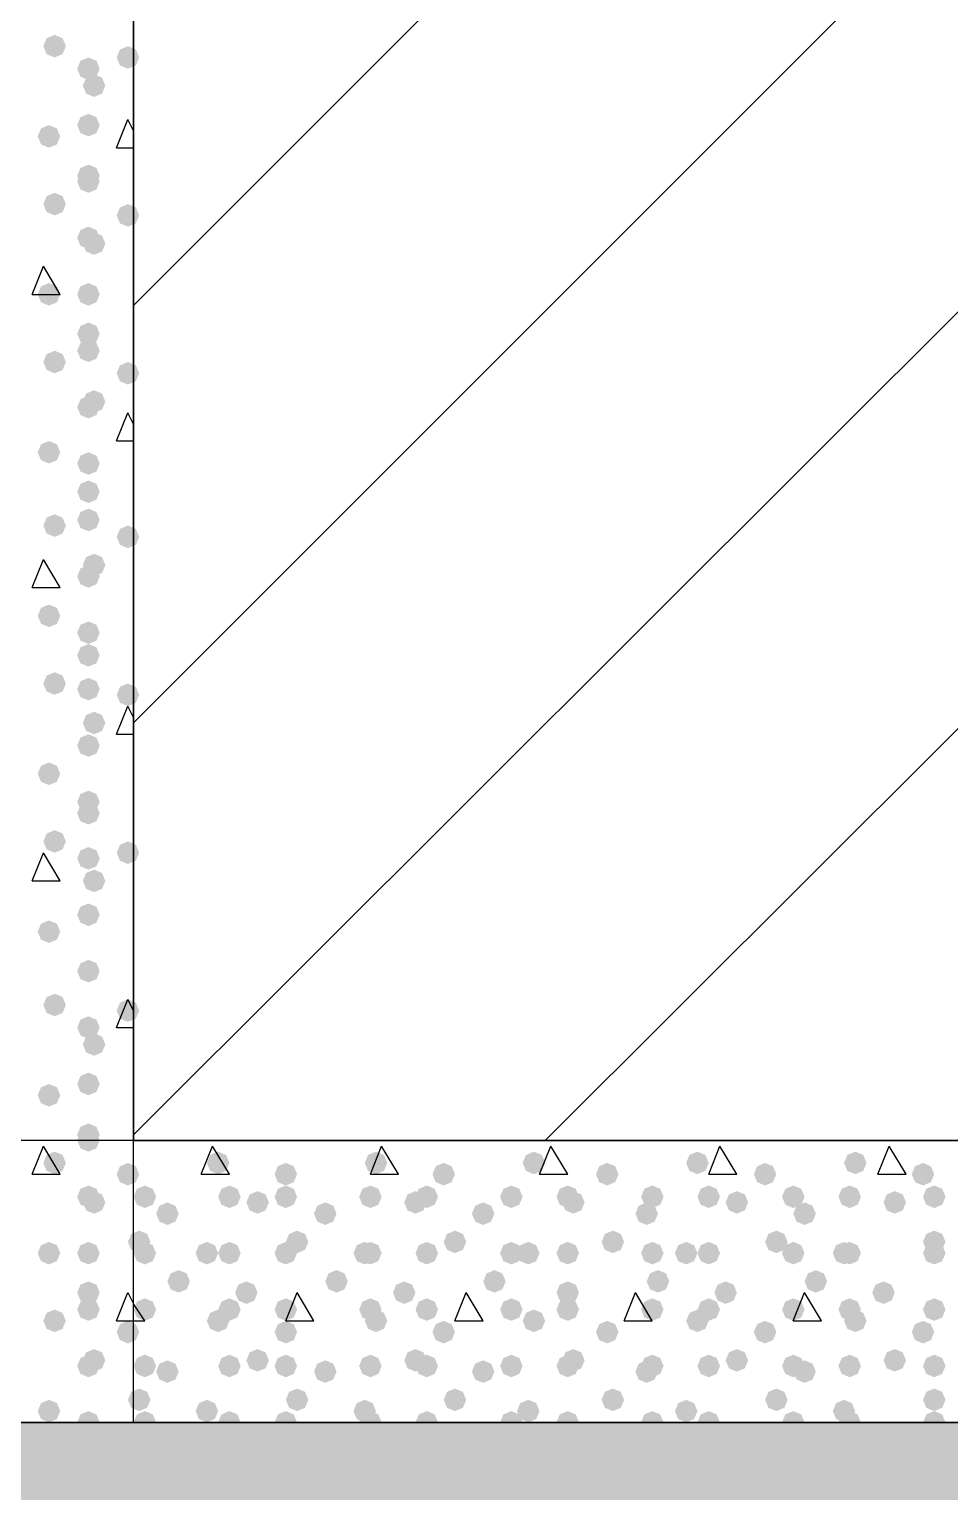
# Model space of a CAD drawing. Header units: millimetres. Extents: x 0 to 420, y 0 to 297.
# Drawn here: x 195.18 to 202.09, y 120.93 to 131.91 of the extents above; entities that cross this region are included whole.
import ezdxf

# ---------------------------------------------------------------- set-up
doc = ezdxf.new("R2010")
doc.units = ezdxf.units.MM
doc.layers.get('0').update_dxf_attribs({"linetype": 'CONTINUOUS'})

msp = doc.modelspace()

# ---------------------------------------------------------------- hatches: boundary and pattern name
at = {"true_color": 0x000008}
for points in [[(195.453, 131.783667), (195.428129, 131.723871), (195.368333, 131.699), (195.308538, 131.723871), (195.283667, 131.783667), (195.308537, 131.843462), (195.368333, 131.868333), (195.428129, 131.843463)], [(196.003333, 131.699), (195.978462, 131.639204), (195.918667, 131.614333), (195.858871, 131.639204), (195.834, 131.699), (195.858871, 131.758796), (195.918667, 131.783667), (195.978462, 131.758796)], [(195.707, 131.614333), (195.682129, 131.554537), (195.622333, 131.529667), (195.562537, 131.554537), (195.537667, 131.614333), (195.562537, 131.674129), (195.622333, 131.699), (195.682129, 131.674129)], [(195.749333, 131.487333), (195.724463, 131.427537), (195.664667, 131.402667), (195.604871, 131.427537), (195.58, 131.487333), (195.604871, 131.547129), (195.664667, 131.572), (195.724462, 131.547129)], [(195.410667, 131.106333), (195.385796, 131.046538), (195.326, 131.021667), (195.266204, 131.046538), (195.241333, 131.106333), (195.266204, 131.166129), (195.326, 131.191), (195.385796, 131.166129)], [(195.707, 131.191), (195.682129, 131.131204), (195.622333, 131.106333), (195.562537, 131.131204), (195.537667, 131.191), (195.562537, 131.250796), (195.622333, 131.275667), (195.682129, 131.250796)], [(195.707, 130.81), (195.682129, 130.750204), (195.622333, 130.725333), (195.562537, 130.750204), (195.537667, 130.81), (195.562537, 130.869796), (195.622333, 130.894667), (195.682129, 130.869796)], [(195.707, 130.767667), (195.682129, 130.707871), (195.622333, 130.683), (195.562537, 130.707871), (195.537667, 130.767667), (195.562537, 130.827462), (195.622333, 130.852333), (195.682129, 130.827463)], [(195.453, 130.598333), (195.428129, 130.538537), (195.368333, 130.513667), (195.308538, 130.538537), (195.283667, 130.598333), (195.308537, 130.658129), (195.368333, 130.683), (195.428129, 130.658129)], [(196.003333, 130.513667), (195.978462, 130.453871), (195.918667, 130.429), (195.858871, 130.453871), (195.834, 130.513667), (195.858871, 130.573462), (195.918667, 130.598333), (195.978462, 130.573463)], [(195.707, 130.344333), (195.682129, 130.284537), (195.622333, 130.259667), (195.562537, 130.284537), (195.537667, 130.344333), (195.562537, 130.404129), (195.622333, 130.429), (195.682129, 130.404129)], [(195.749333, 130.302), (195.724463, 130.242204), (195.664667, 130.217333), (195.604871, 130.242204), (195.58, 130.302), (195.604871, 130.361796), (195.664667, 130.386667), (195.724462, 130.361796)], [(195.410667, 129.921), (195.385796, 129.861204), (195.326, 129.836333), (195.266204, 129.861204), (195.241333, 129.921), (195.266204, 129.980796), (195.326, 130.005667), (195.385796, 129.980796)], [(195.707, 129.921), (195.682129, 129.861204), (195.622333, 129.836333), (195.562537, 129.861204), (195.537667, 129.921), (195.562537, 129.980796), (195.622333, 130.005667), (195.682129, 129.980796)], [(195.707, 129.624667), (195.682129, 129.564871), (195.622333, 129.54), (195.562537, 129.564871), (195.537667, 129.624667), (195.562537, 129.684462), (195.622333, 129.709333), (195.682129, 129.684463)], [(195.707, 129.497667), (195.682129, 129.437871), (195.622333, 129.413), (195.562537, 129.437871), (195.537667, 129.497667), (195.562537, 129.557462), (195.622333, 129.582333), (195.682129, 129.557463)], [(195.453, 129.413), (195.428129, 129.353204), (195.368333, 129.328333), (195.308538, 129.353204), (195.283667, 129.413), (195.308537, 129.472796), (195.368333, 129.497667), (195.428129, 129.472796)], [(196.003333, 129.328333), (195.978462, 129.268537), (195.918667, 129.243667), (195.858871, 129.268537), (195.834, 129.328333), (195.858871, 129.388129), (195.918667, 129.413), (195.978462, 129.388129)], [(195.749333, 129.116667), (195.724463, 129.056871), (195.664667, 129.032), (195.604871, 129.056871), (195.58, 129.116667), (195.604871, 129.176462), (195.664667, 129.201333), (195.724462, 129.176463)], [(195.707, 129.074333), (195.682129, 129.014537), (195.622333, 128.989667), (195.562537, 129.014537), (195.537667, 129.074333), (195.562537, 129.134129), (195.622333, 129.159), (195.682129, 129.134129)], [(195.410667, 128.735667), (195.385796, 128.675871), (195.326, 128.651), (195.266204, 128.675871), (195.241333, 128.735667), (195.266204, 128.795462), (195.326, 128.820333), (195.385796, 128.795463)], [(195.707, 128.651), (195.682129, 128.591204), (195.622333, 128.566333), (195.562537, 128.591204), (195.537667, 128.651), (195.562537, 128.710796), (195.622333, 128.735667), (195.682129, 128.710796)], [(195.707, 128.439333), (195.682129, 128.379537), (195.622333, 128.354667), (195.562537, 128.379537), (195.537667, 128.439333), (195.562537, 128.499129), (195.622333, 128.524), (195.682129, 128.499129)], [(195.453, 128.185333), (195.428129, 128.125538), (195.368333, 128.100667), (195.308538, 128.125538), (195.283667, 128.185333), (195.308537, 128.245129), (195.368333, 128.27), (195.428129, 128.245129)], [(195.707, 128.227667), (195.682129, 128.167871), (195.622333, 128.143), (195.562537, 128.167871), (195.537667, 128.227667), (195.562537, 128.287462), (195.622333, 128.312333), (195.682129, 128.287463)], [(196.003333, 128.100667), (195.978462, 128.040871), (195.918667, 128.016), (195.858871, 128.040871), (195.834, 128.100667), (195.858871, 128.160462), (195.918667, 128.185333), (195.978462, 128.160463)], [(195.707, 127.804333), (195.682129, 127.744537), (195.622333, 127.719667), (195.562537, 127.744537), (195.537667, 127.804333), (195.562537, 127.864129), (195.622333, 127.889), (195.682129, 127.864129)], [(195.749333, 127.889), (195.724463, 127.829204), (195.664667, 127.804333), (195.604871, 127.829204), (195.58, 127.889), (195.604871, 127.948796), (195.664667, 127.973667), (195.724462, 127.948796)], [(195.410667, 127.508), (195.385796, 127.448204), (195.326, 127.423333), (195.266204, 127.448204), (195.241333, 127.508), (195.266204, 127.567796), (195.326, 127.592667), (195.385796, 127.567796)], [(195.707, 127.381), (195.682129, 127.321204), (195.622333, 127.296333), (195.562537, 127.321204), (195.537667, 127.381), (195.562537, 127.440796), (195.622333, 127.465667), (195.682129, 127.440796)], [(195.707, 127.211667), (195.682129, 127.151871), (195.622333, 127.127), (195.562537, 127.151871), (195.537667, 127.211667), (195.562537, 127.271462), (195.622333, 127.296333), (195.682129, 127.271463)], [(195.453, 127), (195.428129, 126.940204), (195.368333, 126.915333), (195.308538, 126.940204), (195.283667, 127), (195.308537, 127.059796), (195.368333, 127.084667), (195.428129, 127.059796)], [(195.707, 126.957667), (195.682129, 126.897871), (195.622333, 126.873), (195.562537, 126.897871), (195.537667, 126.957667), (195.562537, 127.017462), (195.622333, 127.042333), (195.682129, 127.017463)], [(196.003333, 126.915333), (195.978462, 126.855538), (195.918667, 126.830667), (195.858871, 126.855538), (195.834, 126.915333), (195.858871, 126.975129), (195.918667, 127), (195.978462, 126.975129)], [(195.749333, 126.703667), (195.724463, 126.643871), (195.664667, 126.619), (195.604871, 126.643871), (195.58, 126.703667), (195.604871, 126.763462), (195.664667, 126.788333), (195.724462, 126.763463)], [(195.707, 126.534333), (195.682129, 126.474537), (195.622333, 126.449667), (195.562537, 126.474537), (195.537667, 126.534333), (195.562537, 126.594129), (195.622333, 126.619), (195.682129, 126.594129)], [(195.410667, 126.322667), (195.385796, 126.262871), (195.326, 126.238), (195.266204, 126.262871), (195.241333, 126.322667), (195.266204, 126.382462), (195.326, 126.407333), (195.385796, 126.382463)], [(195.707, 126.111), (195.682129, 126.051204), (195.622333, 126.026333), (195.562537, 126.051204), (195.537667, 126.111), (195.562537, 126.170796), (195.622333, 126.195667), (195.682129, 126.170796)], [(195.707, 126.026333), (195.682129, 125.966537), (195.622333, 125.941667), (195.562537, 125.966537), (195.537667, 126.026333), (195.562537, 126.086129), (195.622333, 126.111), (195.682129, 126.086129)], [(195.453, 125.814667), (195.428129, 125.754871), (195.368333, 125.73), (195.308538, 125.754871), (195.283667, 125.814667), (195.308537, 125.874462), (195.368333, 125.899333), (195.428129, 125.874463)], [(196.003333, 125.73), (195.978462, 125.670204), (195.918667, 125.645333), (195.858871, 125.670204), (195.834, 125.73), (195.858871, 125.789796), (195.918667, 125.814667), (195.978462, 125.789796)], [(195.707, 125.687667), (195.682129, 125.627871), (195.622333, 125.603), (195.562537, 125.627871), (195.537667, 125.687667), (195.562537, 125.747462), (195.622333, 125.772333), (195.682129, 125.747463)], [(195.749333, 125.518333), (195.724463, 125.458537), (195.664667, 125.433667), (195.604871, 125.458537), (195.58, 125.518333), (195.604871, 125.578129), (195.664667, 125.603), (195.724462, 125.578129)], [(195.707, 125.264333), (195.682129, 125.204537), (195.622333, 125.179667), (195.562537, 125.204537), (195.537667, 125.264333), (195.562537, 125.324129), (195.622333, 125.349), (195.682129, 125.324129)], [(195.410667, 125.137333), (195.385796, 125.077538), (195.326, 125.052667), (195.266204, 125.077538), (195.241333, 125.137333), (195.266204, 125.197129), (195.326, 125.222), (195.385796, 125.197129)], [(195.707, 124.841), (195.682129, 124.781204), (195.622333, 124.756333), (195.562537, 124.781204), (195.537667, 124.841), (195.562537, 124.900796), (195.622333, 124.925667), (195.682129, 124.900796)], [(195.707, 124.841), (195.682129, 124.781204), (195.622333, 124.756333), (195.562537, 124.781204), (195.537667, 124.841), (195.562537, 124.900796), (195.622333, 124.925667), (195.682129, 124.900796)], [(195.453, 124.587), (195.428129, 124.527204), (195.368333, 124.502333), (195.308538, 124.527204), (195.283667, 124.587), (195.308537, 124.646796), (195.368333, 124.671667), (195.428129, 124.646796)], [(196.003333, 124.544667), (195.978462, 124.484871), (195.918667, 124.46), (195.858871, 124.484871), (195.834, 124.544667), (195.858871, 124.604462), (195.918667, 124.629333), (195.978462, 124.604463)], [(195.707, 124.417667), (195.682129, 124.357871), (195.622333, 124.333), (195.562537, 124.357871), (195.537667, 124.417667), (195.562537, 124.477462), (195.622333, 124.502333), (195.682129, 124.477463)], [(195.749333, 124.290667), (195.724463, 124.230871), (195.664667, 124.206), (195.604871, 124.230871), (195.58, 124.290667), (195.604871, 124.350462), (195.664667, 124.375333), (195.724462, 124.350463)], [(195.707, 123.994333), (195.682129, 123.934537), (195.622333, 123.909667), (195.562537, 123.934537), (195.537667, 123.994333), (195.562537, 124.054129), (195.622333, 124.079), (195.682129, 124.054129)], [(195.410667, 123.909667), (195.385796, 123.849871), (195.326, 123.825), (195.266204, 123.849871), (195.241333, 123.909667), (195.266204, 123.969462), (195.326, 123.994333), (195.385796, 123.969463)], [(195.707, 123.613333), (195.682129, 123.553538), (195.622333, 123.528667), (195.562537, 123.553538), (195.537667, 123.613333), (195.562537, 123.673129), (195.622333, 123.698), (195.682129, 123.673129)], [(195.707, 123.571), (195.682129, 123.511204), (195.622333, 123.486333), (195.562537, 123.511204), (195.537667, 123.571), (195.562537, 123.630796), (195.622333, 123.655667), (195.682129, 123.630796)], [(196.680667, 123.401667), (196.655796, 123.341871), (196.596, 123.317), (196.536204, 123.341871), (196.511333, 123.401667), (196.536204, 123.461462), (196.596, 123.486333), (196.655796, 123.461463)], [(197.188667, 123.317), (197.163796, 123.257204), (197.104, 123.232333), (197.044204, 123.257204), (197.019333, 123.317), (197.044204, 123.376796), (197.104, 123.401667), (197.163796, 123.376796)], [(197.866, 123.401667), (197.841129, 123.341871), (197.781333, 123.317), (197.721538, 123.341871), (197.696667, 123.401667), (197.721537, 123.461462), (197.781333, 123.486333), (197.841129, 123.461463)], [(198.374, 123.317), (198.349129, 123.257204), (198.289333, 123.232333), (198.229537, 123.257204), (198.204667, 123.317), (198.229537, 123.376796), (198.289333, 123.401667), (198.349129, 123.376796)], [(199.051333, 123.401667), (199.026462, 123.341871), (198.966667, 123.317), (198.906871, 123.341871), (198.882, 123.401667), (198.906871, 123.461462), (198.966667, 123.486333), (199.026462, 123.461463)], [(199.601667, 123.317), (199.576796, 123.257204), (199.517, 123.232333), (199.457204, 123.257204), (199.432333, 123.317), (199.457204, 123.376796), (199.517, 123.401667), (199.576796, 123.376796)], [(200.279, 123.401667), (200.254129, 123.341871), (200.194333, 123.317), (200.134538, 123.341871), (200.109667, 123.401667), (200.134537, 123.461462), (200.194333, 123.486333), (200.254129, 123.461463)], [(200.787, 123.317), (200.762129, 123.257204), (200.702333, 123.232333), (200.642538, 123.257204), (200.617667, 123.317), (200.642537, 123.376796), (200.702333, 123.401667), (200.762129, 123.376796)], [(201.464333, 123.401667), (201.439462, 123.341871), (201.379667, 123.317), (201.319871, 123.341871), (201.295, 123.401667), (201.319871, 123.461462), (201.379667, 123.486333), (201.439462, 123.461463)], [(201.972333, 123.317), (201.947462, 123.257204), (201.887667, 123.232333), (201.827871, 123.257204), (201.803, 123.317), (201.827871, 123.376796), (201.887667, 123.401667), (201.947462, 123.376796)], [(196.130333, 123.147667), (196.105462, 123.087871), (196.045667, 123.063), (195.985871, 123.087871), (195.961, 123.147667), (195.985871, 123.207462), (196.045667, 123.232333), (196.105462, 123.207463)], [(196.765333, 123.147667), (196.740462, 123.087871), (196.680667, 123.063), (196.620871, 123.087871), (196.596, 123.147667), (196.620871, 123.207462), (196.680667, 123.232333), (196.740462, 123.207463)], [(196.977, 123.105333), (196.952129, 123.045538), (196.892333, 123.020667), (196.832538, 123.045538), (196.807667, 123.105333), (196.832537, 123.165129), (196.892333, 123.19), (196.952129, 123.165129)], [(197.188667, 123.147667), (197.163796, 123.087871), (197.104, 123.063), (197.044204, 123.087871), (197.019333, 123.147667), (197.044204, 123.207462), (197.104, 123.232333), (197.163796, 123.207463)], [(197.823667, 123.147667), (197.798796, 123.087871), (197.739, 123.063), (197.679204, 123.087871), (197.654333, 123.147667), (197.679204, 123.207462), (197.739, 123.232333), (197.798796, 123.207463)], [(198.162333, 123.105333), (198.137462, 123.045538), (198.077667, 123.020667), (198.017871, 123.045538), (197.993, 123.105333), (198.017871, 123.165129), (198.077667, 123.19), (198.137462, 123.165129)], [(198.247, 123.147667), (198.222129, 123.087871), (198.162333, 123.063), (198.102537, 123.087871), (198.077667, 123.147667), (198.102537, 123.207462), (198.162333, 123.232333), (198.222129, 123.207463)], [(198.882, 123.147667), (198.857129, 123.087871), (198.797333, 123.063), (198.737537, 123.087871), (198.712667, 123.147667), (198.737537, 123.207462), (198.797333, 123.232333), (198.857129, 123.207463)], [(199.305333, 123.147667), (199.280462, 123.087871), (199.220667, 123.063), (199.160871, 123.087871), (199.136, 123.147667), (199.160871, 123.207462), (199.220667, 123.232333), (199.280462, 123.207463)], [(199.347667, 123.105333), (199.322796, 123.045538), (199.263, 123.020667), (199.203204, 123.045538), (199.178333, 123.105333), (199.203204, 123.165129), (199.263, 123.19), (199.322796, 123.165129)], [(199.940333, 123.147667), (199.915462, 123.087871), (199.855667, 123.063), (199.795871, 123.087871), (199.771, 123.147667), (199.795871, 123.207462), (199.855667, 123.232333), (199.915462, 123.207463)], [(200.363667, 123.147667), (200.338796, 123.087871), (200.279, 123.063), (200.219204, 123.087871), (200.194333, 123.147667), (200.219204, 123.207462), (200.279, 123.232333), (200.338796, 123.207463)], [(200.575333, 123.105333), (200.550462, 123.045538), (200.490667, 123.020667), (200.430871, 123.045538), (200.406, 123.105333), (200.430871, 123.165129), (200.490667, 123.19), (200.550462, 123.165129)], [(200.998667, 123.147667), (200.973796, 123.087871), (200.914, 123.063), (200.854204, 123.087871), (200.829333, 123.147667), (200.854204, 123.207462), (200.914, 123.232333), (200.973796, 123.207463)], [(201.422, 123.147667), (201.397129, 123.087871), (201.337333, 123.063), (201.277537, 123.087871), (201.252667, 123.147667), (201.277537, 123.207462), (201.337333, 123.232333), (201.397129, 123.207463)], [(201.760667, 123.105333), (201.735796, 123.045538), (201.676, 123.020667), (201.616204, 123.045538), (201.591333, 123.105333), (201.616204, 123.165129), (201.676, 123.19), (201.735796, 123.165129)], [(202.057, 123.147667), (202.032129, 123.087871), (201.972333, 123.063), (201.912537, 123.087871), (201.887667, 123.147667), (201.912537, 123.207462), (201.972333, 123.232333), (202.032129, 123.207463)], [(196.299667, 123.020667), (196.274796, 122.960871), (196.215, 122.936), (196.155204, 122.960871), (196.130333, 123.020667), (196.155204, 123.080462), (196.215, 123.105333), (196.274796, 123.080463)], [(197.485, 123.020667), (197.460129, 122.960871), (197.400333, 122.936), (197.340538, 122.960871), (197.315667, 123.020667), (197.340537, 123.080462), (197.400333, 123.105333), (197.460129, 123.080463)], [(198.670333, 123.020667), (198.645462, 122.960871), (198.585667, 122.936), (198.525871, 122.960871), (198.501, 123.020667), (198.525871, 123.080462), (198.585667, 123.105333), (198.645462, 123.080463)], [(199.898, 123.020667), (199.873129, 122.960871), (199.813333, 122.936), (199.753537, 122.960871), (199.728667, 123.020667), (199.753537, 123.080462), (199.813333, 123.105333), (199.873129, 123.080463)], [(201.083333, 123.020667), (201.058462, 122.960871), (200.998667, 122.936), (200.938871, 122.960871), (200.914, 123.020667), (200.938871, 123.080462), (200.998667, 123.105333), (201.058462, 123.080463)], [(196.088, 122.809), (196.063129, 122.749204), (196.003333, 122.724333), (195.943537, 122.749204), (195.918667, 122.809), (195.943537, 122.868796), (196.003333, 122.893667), (196.063129, 122.868796)], [(197.273333, 122.809), (197.248462, 122.749204), (197.188667, 122.724333), (197.128871, 122.749204), (197.104, 122.809), (197.128871, 122.868796), (197.188667, 122.893667), (197.248462, 122.868796)], [(198.458667, 122.809), (198.433796, 122.749204), (198.374, 122.724333), (198.314204, 122.749204), (198.289333, 122.809), (198.314204, 122.868796), (198.374, 122.893667), (198.433796, 122.868796)], [(199.644, 122.809), (199.619129, 122.749204), (199.559333, 122.724333), (199.499538, 122.749204), (199.474667, 122.809), (199.499537, 122.868796), (199.559333, 122.893667), (199.619129, 122.868796)], [(200.871667, 122.809), (200.846796, 122.749204), (200.787, 122.724333), (200.727204, 122.749204), (200.702333, 122.809), (200.727204, 122.868796), (200.787, 122.893667), (200.846796, 122.868796)], [(202.057, 122.809), (202.032129, 122.749204), (201.972333, 122.724333), (201.912537, 122.749204), (201.887667, 122.809), (201.912537, 122.868796), (201.972333, 122.893667), (202.032129, 122.868796)], [(196.130333, 122.724333), (196.105462, 122.664537), (196.045667, 122.639667), (195.985871, 122.664537), (195.961, 122.724333), (195.985871, 122.784129), (196.045667, 122.809), (196.105462, 122.784129)], [(196.596, 122.724333), (196.571129, 122.664537), (196.511333, 122.639667), (196.451538, 122.664537), (196.426667, 122.724333), (196.451537, 122.784129), (196.511333, 122.809), (196.571129, 122.784129)], [(196.765333, 122.724333), (196.740462, 122.664537), (196.680667, 122.639667), (196.620871, 122.664537), (196.596, 122.724333), (196.620871, 122.784129), (196.680667, 122.809), (196.740462, 122.784129)], [(197.188667, 122.724333), (197.163796, 122.664537), (197.104, 122.639667), (197.044204, 122.664537), (197.019333, 122.724333), (197.044204, 122.784129), (197.104, 122.809), (197.163796, 122.784129)], [(197.781333, 122.724333), (197.756463, 122.664537), (197.696667, 122.639667), (197.636871, 122.664537), (197.612, 122.724333), (197.636871, 122.784129), (197.696667, 122.809), (197.756462, 122.784129)], [(197.823667, 122.724333), (197.798796, 122.664537), (197.739, 122.639667), (197.679204, 122.664537), (197.654333, 122.724333), (197.679204, 122.784129), (197.739, 122.809), (197.798796, 122.784129)], [(198.247, 122.724333), (198.222129, 122.664537), (198.162333, 122.639667), (198.102537, 122.664537), (198.077667, 122.724333), (198.102537, 122.784129), (198.162333, 122.809), (198.222129, 122.784129)], [(198.882, 122.724333), (198.857129, 122.664537), (198.797333, 122.639667), (198.737537, 122.664537), (198.712667, 122.724333), (198.737537, 122.784129), (198.797333, 122.809), (198.857129, 122.784129)], [(199.009, 122.724333), (198.984129, 122.664537), (198.924333, 122.639667), (198.864538, 122.664537), (198.839667, 122.724333), (198.864537, 122.784129), (198.924333, 122.809), (198.984129, 122.784129)], [(199.305333, 122.724333), (199.280462, 122.664537), (199.220667, 122.639667), (199.160871, 122.664537), (199.136, 122.724333), (199.160871, 122.784129), (199.220667, 122.809), (199.280462, 122.784129)], [(199.940333, 122.724333), (199.915462, 122.664537), (199.855667, 122.639667), (199.795871, 122.664537), (199.771, 122.724333), (199.795871, 122.784129), (199.855667, 122.809), (199.915462, 122.784129)], [(200.194333, 122.724333), (200.169463, 122.664537), (200.109667, 122.639667), (200.049871, 122.664537), (200.025, 122.724333), (200.049871, 122.784129), (200.109667, 122.809), (200.169462, 122.784129)], [(200.363667, 122.724333), (200.338796, 122.664537), (200.279, 122.639667), (200.219204, 122.664537), (200.194333, 122.724333), (200.219204, 122.784129), (200.279, 122.809), (200.338796, 122.784129)], [(200.998667, 122.724333), (200.973796, 122.664537), (200.914, 122.639667), (200.854204, 122.664537), (200.829333, 122.724333), (200.854204, 122.784129), (200.914, 122.809), (200.973796, 122.784129)], [(201.379667, 122.724333), (201.354796, 122.664537), (201.295, 122.639667), (201.235204, 122.664537), (201.210333, 122.724333), (201.235204, 122.784129), (201.295, 122.809), (201.354796, 122.784129)], [(201.422, 122.724333), (201.397129, 122.664537), (201.337333, 122.639667), (201.277537, 122.664537), (201.252667, 122.724333), (201.277537, 122.784129), (201.337333, 122.809), (201.397129, 122.784129)], [(202.057, 122.724333), (202.032129, 122.664537), (201.972333, 122.639667), (201.912537, 122.664537), (201.887667, 122.724333), (201.912537, 122.784129), (201.972333, 122.809), (202.032129, 122.784129)], [(196.384333, 122.512667), (196.359463, 122.452871), (196.299667, 122.428), (196.239871, 122.452871), (196.215, 122.512667), (196.239871, 122.572462), (196.299667, 122.597333), (196.359462, 122.572463)], [(196.892333, 122.428), (196.867462, 122.368204), (196.807667, 122.343333), (196.747871, 122.368204), (196.723, 122.428), (196.747871, 122.487796), (196.807667, 122.512667), (196.867462, 122.487796)], [(197.569667, 122.512667), (197.544796, 122.452871), (197.485, 122.428), (197.425204, 122.452871), (197.400333, 122.512667), (197.425204, 122.572462), (197.485, 122.597333), (197.544796, 122.572463)], [(198.077667, 122.428), (198.052796, 122.368204), (197.993, 122.343333), (197.933204, 122.368204), (197.908333, 122.428), (197.933204, 122.487796), (197.993, 122.512667), (198.052796, 122.487796)], [(198.755, 122.512667), (198.730129, 122.452871), (198.670333, 122.428), (198.610538, 122.452871), (198.585667, 122.512667), (198.610537, 122.572462), (198.670333, 122.597333), (198.730129, 122.572463)], [(199.305333, 122.428), (199.280462, 122.368204), (199.220667, 122.343333), (199.160871, 122.368204), (199.136, 122.428), (199.160871, 122.487796), (199.220667, 122.512667), (199.280462, 122.487796)], [(199.982667, 122.512667), (199.957796, 122.452871), (199.898, 122.428), (199.838204, 122.452871), (199.813333, 122.512667), (199.838204, 122.572462), (199.898, 122.597333), (199.957796, 122.572463)], [(200.490667, 122.428), (200.465796, 122.368204), (200.406, 122.343333), (200.346204, 122.368204), (200.321333, 122.428), (200.346204, 122.487796), (200.406, 122.512667), (200.465796, 122.487796)], [(201.168, 122.512667), (201.143129, 122.452871), (201.083333, 122.428), (201.023538, 122.452871), (200.998667, 122.512667), (201.023537, 122.572462), (201.083333, 122.597333), (201.143129, 122.572463)], [(201.676, 122.428), (201.651129, 122.368204), (201.591333, 122.343333), (201.531538, 122.368204), (201.506667, 122.428), (201.531537, 122.487796), (201.591333, 122.512667), (201.651129, 122.487796)], [(196.130333, 122.301), (196.105462, 122.241204), (196.045667, 122.216333), (195.985871, 122.241204), (195.961, 122.301), (195.985871, 122.360796), (196.045667, 122.385667), (196.105462, 122.360796)], [(196.680667, 122.216333), (196.655796, 122.156537), (196.596, 122.131667), (196.536204, 122.156537), (196.511333, 122.216333), (196.536204, 122.276129), (196.596, 122.301), (196.655796, 122.276129)], [(196.765333, 122.301), (196.740462, 122.241204), (196.680667, 122.216333), (196.620871, 122.241204), (196.596, 122.301), (196.620871, 122.360796), (196.680667, 122.385667), (196.740462, 122.360796)], [(197.188667, 122.301), (197.163796, 122.241204), (197.104, 122.216333), (197.044204, 122.241204), (197.019333, 122.301), (197.044204, 122.360796), (197.104, 122.385667), (197.163796, 122.360796)], [(197.823667, 122.301), (197.798796, 122.241204), (197.739, 122.216333), (197.679204, 122.241204), (197.654333, 122.301), (197.679204, 122.360796), (197.739, 122.385667), (197.798796, 122.360796)], [(197.866, 122.216333), (197.841129, 122.156537), (197.781333, 122.131667), (197.721538, 122.156537), (197.696667, 122.216333), (197.721537, 122.276129), (197.781333, 122.301), (197.841129, 122.276129)], [(198.247, 122.301), (198.222129, 122.241204), (198.162333, 122.216333), (198.102537, 122.241204), (198.077667, 122.301), (198.102537, 122.360796), (198.162333, 122.385667), (198.222129, 122.360796)], [(198.882, 122.301), (198.857129, 122.241204), (198.797333, 122.216333), (198.737537, 122.241204), (198.712667, 122.301), (198.737537, 122.360796), (198.797333, 122.385667), (198.857129, 122.360796)], [(199.051333, 122.216333), (199.026462, 122.156537), (198.966667, 122.131667), (198.906871, 122.156537), (198.882, 122.216333), (198.906871, 122.276129), (198.966667, 122.301), (199.026462, 122.276129)], [(199.305333, 122.301), (199.280462, 122.241204), (199.220667, 122.216333), (199.160871, 122.241204), (199.136, 122.301), (199.160871, 122.360796), (199.220667, 122.385667), (199.280462, 122.360796)], [(199.940333, 122.301), (199.915462, 122.241204), (199.855667, 122.216333), (199.795871, 122.241204), (199.771, 122.301), (199.795871, 122.360796), (199.855667, 122.385667), (199.915462, 122.360796)], [(200.279, 122.216333), (200.254129, 122.156537), (200.194333, 122.131667), (200.134538, 122.156537), (200.109667, 122.216333), (200.134537, 122.276129), (200.194333, 122.301), (200.254129, 122.276129)], [(200.363667, 122.301), (200.338796, 122.241204), (200.279, 122.216333), (200.219204, 122.241204), (200.194333, 122.301), (200.219204, 122.360796), (200.279, 122.385667), (200.338796, 122.360796)], [(200.998667, 122.301), (200.973796, 122.241204), (200.914, 122.216333), (200.854204, 122.241204), (200.829333, 122.301), (200.854204, 122.360796), (200.914, 122.385667), (200.973796, 122.360796)], [(201.422, 122.301), (201.397129, 122.241204), (201.337333, 122.216333), (201.277537, 122.241204), (201.252667, 122.301), (201.277537, 122.360796), (201.337333, 122.385667), (201.397129, 122.360796)], [(201.464333, 122.216333), (201.439462, 122.156537), (201.379667, 122.131667), (201.319871, 122.156537), (201.295, 122.216333), (201.319871, 122.276129), (201.379667, 122.301), (201.439462, 122.276129)], [(202.057, 122.301), (202.032129, 122.241204), (201.972333, 122.216333), (201.912537, 122.241204), (201.887667, 122.301), (201.912537, 122.360796), (201.972333, 122.385667), (202.032129, 122.360796)], [(197.188667, 122.131667), (197.163796, 122.071871), (197.104, 122.047), (197.044204, 122.071871), (197.019333, 122.131667), (197.044204, 122.191462), (197.104, 122.216333), (197.163796, 122.191463)], [(198.374, 122.131667), (198.349129, 122.071871), (198.289333, 122.047), (198.229537, 122.071871), (198.204667, 122.131667), (198.229537, 122.191462), (198.289333, 122.216333), (198.349129, 122.191463)], [(199.601667, 122.131667), (199.576796, 122.071871), (199.517, 122.047), (199.457204, 122.071871), (199.432333, 122.131667), (199.457204, 122.191462), (199.517, 122.216333), (199.576796, 122.191463)], [(200.787, 122.131667), (200.762129, 122.071871), (200.702333, 122.047), (200.642538, 122.071871), (200.617667, 122.131667), (200.642537, 122.191462), (200.702333, 122.216333), (200.762129, 122.191463)], [(201.972333, 122.131667), (201.947462, 122.071871), (201.887667, 122.047), (201.827871, 122.071871), (201.803, 122.131667), (201.827871, 122.191462), (201.887667, 122.216333), (201.947462, 122.191463)], [(196.130333, 121.877667), (196.105462, 121.817871), (196.045667, 121.793), (195.985871, 121.817871), (195.961, 121.877667), (195.985871, 121.937462), (196.045667, 121.962333), (196.105462, 121.937463)], [(196.765333, 121.877667), (196.740462, 121.817871), (196.680667, 121.793), (196.620871, 121.817871), (196.596, 121.877667), (196.620871, 121.937462), (196.680667, 121.962333), (196.740462, 121.937463)], [(196.977, 121.92), (196.952129, 121.860204), (196.892333, 121.835333), (196.832538, 121.860204), (196.807667, 121.92), (196.832537, 121.979796), (196.892333, 122.004667), (196.952129, 121.979796)], [(197.188667, 121.877667), (197.163796, 121.817871), (197.104, 121.793), (197.044204, 121.817871), (197.019333, 121.877667), (197.044204, 121.937462), (197.104, 121.962333), (197.163796, 121.937463)], [(197.823667, 121.877667), (197.798796, 121.817871), (197.739, 121.793), (197.679204, 121.817871), (197.654333, 121.877667), (197.679204, 121.937462), (197.739, 121.962333), (197.798796, 121.937463)], [(198.162333, 121.92), (198.137462, 121.860204), (198.077667, 121.835333), (198.017871, 121.860204), (197.993, 121.92), (198.017871, 121.979796), (198.077667, 122.004667), (198.137462, 121.979796)], [(198.247, 121.877667), (198.222129, 121.817871), (198.162333, 121.793), (198.102537, 121.817871), (198.077667, 121.877667), (198.102537, 121.937462), (198.162333, 121.962333), (198.222129, 121.937463)], [(198.882, 121.877667), (198.857129, 121.817871), (198.797333, 121.793), (198.737537, 121.817871), (198.712667, 121.877667), (198.737537, 121.937462), (198.797333, 121.962333), (198.857129, 121.937463)], [(199.305333, 121.877667), (199.280462, 121.817871), (199.220667, 121.793), (199.160871, 121.817871), (199.136, 121.877667), (199.160871, 121.937462), (199.220667, 121.962333), (199.280462, 121.937463)], [(199.347667, 121.92), (199.322796, 121.860204), (199.263, 121.835333), (199.203204, 121.860204), (199.178333, 121.92), (199.203204, 121.979796), (199.263, 122.004667), (199.322796, 121.979796)], [(199.940333, 121.877667), (199.915462, 121.817871), (199.855667, 121.793), (199.795871, 121.817871), (199.771, 121.877667), (199.795871, 121.937462), (199.855667, 121.962333), (199.915462, 121.937463)], [(200.363667, 121.877667), (200.338796, 121.817871), (200.279, 121.793), (200.219204, 121.817871), (200.194333, 121.877667), (200.219204, 121.937462), (200.279, 121.962333), (200.338796, 121.937463)], [(200.575333, 121.92), (200.550462, 121.860204), (200.490667, 121.835333), (200.430871, 121.860204), (200.406, 121.92), (200.430871, 121.979796), (200.490667, 122.004667), (200.550462, 121.979796)], [(200.998667, 121.877667), (200.973796, 121.817871), (200.914, 121.793), (200.854204, 121.817871), (200.829333, 121.877667), (200.854204, 121.937462), (200.914, 121.962333), (200.973796, 121.937463)], [(201.422, 121.877667), (201.397129, 121.817871), (201.337333, 121.793), (201.277537, 121.817871), (201.252667, 121.877667), (201.277537, 121.937462), (201.337333, 121.962333), (201.397129, 121.937463)], [(201.760667, 121.92), (201.735796, 121.860204), (201.676, 121.835333), (201.616204, 121.860204), (201.591333, 121.92), (201.616204, 121.979796), (201.676, 122.004667), (201.735796, 121.979796)], [(202.057, 121.877667), (202.032129, 121.817871), (201.972333, 121.793), (201.912537, 121.817871), (201.887667, 121.877667), (201.912537, 121.937462), (201.972333, 121.962333), (202.032129, 121.937463)], [(196.299667, 121.835333), (196.274796, 121.775538), (196.215, 121.750667), (196.155204, 121.775538), (196.130333, 121.835333), (196.155204, 121.895129), (196.215, 121.92), (196.274796, 121.895129)], [(197.485, 121.835333), (197.460129, 121.775538), (197.400333, 121.750667), (197.340538, 121.775538), (197.315667, 121.835333), (197.340537, 121.895129), (197.400333, 121.92), (197.460129, 121.895129)], [(198.670333, 121.835333), (198.645462, 121.775538), (198.585667, 121.750667), (198.525871, 121.775538), (198.501, 121.835333), (198.525871, 121.895129), (198.585667, 121.92), (198.645462, 121.895129)], [(199.898, 121.835333), (199.873129, 121.775538), (199.813333, 121.750667), (199.753537, 121.775538), (199.728667, 121.835333), (199.753537, 121.895129), (199.813333, 121.92), (199.873129, 121.895129)], [(201.083333, 121.835333), (201.058462, 121.775538), (200.998667, 121.750667), (200.938871, 121.775538), (200.914, 121.835333), (200.938871, 121.895129), (200.998667, 121.92), (201.058462, 121.895129)], [(196.088, 121.623667), (196.063129, 121.563871), (196.003333, 121.539), (195.943537, 121.563871), (195.918667, 121.623667), (195.943537, 121.683462), (196.003333, 121.708333), (196.063129, 121.683463)], [(197.273333, 121.623667), (197.248462, 121.563871), (197.188667, 121.539), (197.128871, 121.563871), (197.104, 121.623667), (197.128871, 121.683462), (197.188667, 121.708333), (197.248462, 121.683463)], [(198.458667, 121.623667), (198.433796, 121.563871), (198.374, 121.539), (198.314204, 121.563871), (198.289333, 121.623667), (198.314204, 121.683462), (198.374, 121.708333), (198.433796, 121.683463)], [(199.644, 121.623667), (199.619129, 121.563871), (199.559333, 121.539), (199.499538, 121.563871), (199.474667, 121.623667), (199.499537, 121.683462), (199.559333, 121.708333), (199.619129, 121.683463)], [(200.871667, 121.623667), (200.846796, 121.563871), (200.787, 121.539), (200.727204, 121.563871), (200.702333, 121.623667), (200.727204, 121.683462), (200.787, 121.708333), (200.846796, 121.683463)], [(202.057, 121.623667), (202.032129, 121.563871), (201.972333, 121.539), (201.912537, 121.563871), (201.887667, 121.623667), (201.912537, 121.683462), (201.972333, 121.708333), (202.032129, 121.683463)], [(196.130333, 121.454333), (196.105462, 121.394537), (196.045667, 121.369667), (195.985871, 121.394537), (195.961, 121.454333), (195.985871, 121.514129), (196.045667, 121.539), (196.105462, 121.514129)], [(196.596, 121.539), (196.571129, 121.479204), (196.511333, 121.454333), (196.451538, 121.479204), (196.426667, 121.539), (196.451537, 121.598796), (196.511333, 121.623667), (196.571129, 121.598796)], [(196.765333, 121.454333), (196.740462, 121.394537), (196.680667, 121.369667), (196.620871, 121.394537), (196.596, 121.454333), (196.620871, 121.514129), (196.680667, 121.539), (196.740462, 121.514129)], [(197.188667, 121.454333), (197.163796, 121.394537), (197.104, 121.369667), (197.044204, 121.394537), (197.019333, 121.454333), (197.044204, 121.514129), (197.104, 121.539), (197.163796, 121.514129)], [(197.781333, 121.539), (197.756463, 121.479204), (197.696667, 121.454333), (197.636871, 121.479204), (197.612, 121.539), (197.636871, 121.598796), (197.696667, 121.623667), (197.756462, 121.598796)], [(197.823667, 121.454333), (197.798796, 121.394537), (197.739, 121.369667), (197.679204, 121.394537), (197.654333, 121.454333), (197.679204, 121.514129), (197.739, 121.539), (197.798796, 121.514129)], [(198.247, 121.454333), (198.222129, 121.394537), (198.162333, 121.369667), (198.102537, 121.394537), (198.077667, 121.454333), (198.102537, 121.514129), (198.162333, 121.539), (198.222129, 121.514129)], [(198.882, 121.454333), (198.857129, 121.394537), (198.797333, 121.369667), (198.737537, 121.394537), (198.712667, 121.454333), (198.737537, 121.514129), (198.797333, 121.539), (198.857129, 121.514129)], [(199.009, 121.539), (198.984129, 121.479204), (198.924333, 121.454333), (198.864538, 121.479204), (198.839667, 121.539), (198.864537, 121.598796), (198.924333, 121.623667), (198.984129, 121.598796)], [(199.305333, 121.454333), (199.280462, 121.394537), (199.220667, 121.369667), (199.160871, 121.394537), (199.136, 121.454333), (199.160871, 121.514129), (199.220667, 121.539), (199.280462, 121.514129)], [(199.940333, 121.454333), (199.915462, 121.394537), (199.855667, 121.369667), (199.795871, 121.394537), (199.771, 121.454333), (199.795871, 121.514129), (199.855667, 121.539), (199.915462, 121.514129)], [(200.194333, 121.539), (200.169463, 121.479204), (200.109667, 121.454333), (200.049871, 121.479204), (200.025, 121.539), (200.049871, 121.598796), (200.109667, 121.623667), (200.169462, 121.598796)], [(200.363667, 121.454333), (200.338796, 121.394537), (200.279, 121.369667), (200.219204, 121.394537), (200.194333, 121.454333), (200.219204, 121.514129), (200.279, 121.539), (200.338796, 121.514129)], [(200.998667, 121.454333), (200.973796, 121.394537), (200.914, 121.369667), (200.854204, 121.394537), (200.829333, 121.454333), (200.854204, 121.514129), (200.914, 121.539), (200.973796, 121.514129)], [(201.379667, 121.539), (201.354796, 121.479204), (201.295, 121.454333), (201.235204, 121.479204), (201.210333, 121.539), (201.235204, 121.598796), (201.295, 121.623667), (201.354796, 121.598796)], [(201.422, 121.454333), (201.397129, 121.394537), (201.337333, 121.369667), (201.277537, 121.394537), (201.252667, 121.454333), (201.277537, 121.514129), (201.337333, 121.539), (201.397129, 121.514129)], [(202.057, 121.454333), (202.032129, 121.394537), (201.972333, 121.369667), (201.912537, 121.394537), (201.887667, 121.454333), (201.912537, 121.514129), (201.972333, 121.539), (202.032129, 121.514129)]]:
    msp.add_hatch(color=0, dxfattribs=at).paths.add_polyline_path(points, flags=0)
at = {"true_color": 0x000007}
for points in [[(195.453, 123.401667), (195.428129, 123.341871), (195.368333, 123.317), (195.308538, 123.341871), (195.283667, 123.401667), (195.308537, 123.461462), (195.368333, 123.486333), (195.428129, 123.461463)], [(196.003333, 123.317), (195.978462, 123.257204), (195.918667, 123.232333), (195.858871, 123.257204), (195.834, 123.317), (195.858871, 123.376796), (195.918667, 123.401667), (195.978462, 123.376796)], [(195.707, 123.147667), (195.682129, 123.087871), (195.622333, 123.063), (195.562537, 123.087871), (195.537667, 123.147667), (195.562537, 123.207462), (195.622333, 123.232333), (195.682129, 123.207463)], [(195.749333, 123.105333), (195.724463, 123.045538), (195.664667, 123.020667), (195.604871, 123.045538), (195.58, 123.105333), (195.604871, 123.165129), (195.664667, 123.19), (195.724462, 123.165129)], [(195.410667, 122.724333), (195.385796, 122.664537), (195.326, 122.639667), (195.266204, 122.664537), (195.241333, 122.724333), (195.266204, 122.784129), (195.326, 122.809), (195.385796, 122.784129)], [(195.707, 122.724333), (195.682129, 122.664537), (195.622333, 122.639667), (195.562537, 122.664537), (195.537667, 122.724333), (195.562537, 122.784129), (195.622333, 122.809), (195.682129, 122.784129)], [(195.707, 122.428), (195.682129, 122.368204), (195.622333, 122.343333), (195.562537, 122.368204), (195.537667, 122.428), (195.562537, 122.487796), (195.622333, 122.512667), (195.682129, 122.487796)], [(195.453, 122.216333), (195.428129, 122.156537), (195.368333, 122.131667), (195.308538, 122.156537), (195.283667, 122.216333), (195.308537, 122.276129), (195.368333, 122.301), (195.428129, 122.276129)], [(195.707, 122.301), (195.682129, 122.241204), (195.622333, 122.216333), (195.562537, 122.241204), (195.537667, 122.301), (195.562537, 122.360796), (195.622333, 122.385667), (195.682129, 122.360796)], [(196.003333, 122.131667), (195.978462, 122.071871), (195.918667, 122.047), (195.858871, 122.071871), (195.834, 122.131667), (195.858871, 122.191462), (195.918667, 122.216333), (195.978462, 122.191463)], [(195.707, 121.877667), (195.682129, 121.817871), (195.622333, 121.793), (195.562537, 121.817871), (195.537667, 121.877667), (195.562537, 121.937462), (195.622333, 121.962333), (195.682129, 121.937463)], [(195.749333, 121.92), (195.724463, 121.860204), (195.664667, 121.835333), (195.604871, 121.860204), (195.58, 121.92), (195.604871, 121.979796), (195.664667, 122.004667), (195.724462, 121.979796)], [(195.410667, 121.539), (195.385796, 121.479204), (195.326, 121.454333), (195.266204, 121.479204), (195.241333, 121.539), (195.266204, 121.598796), (195.326, 121.623667), (195.385796, 121.598796)], [(195.707, 121.454333), (195.682129, 121.394537), (195.622333, 121.369667), (195.562537, 121.394537), (195.537667, 121.454333), (195.562537, 121.514129), (195.622333, 121.539), (195.682129, 121.514129)]]:
    msp.add_hatch(color=0, dxfattribs=at).paths.add_polyline_path(points, flags=0)
at = {"true_color": 0x000008}
h = msp.add_hatch(color=0, dxfattribs=at)
h.paths.add_polyline_path([(378.544667, 121.454333), (32.469667, 121.454333), (378.544667, 102.362)], flags=0)
h.paths.add_polyline_path([(32.469667, 121.454333), (378.544667, 102.362), (32.469667, 102.362)], flags=0)

# ---------------------------------------------------------------- linework, layer by layer
at = {"color": 0, "true_color": 0x000007}
for points in [[(31.369, 142.621), (31.369, 165.946667), (379.603, 165.946667), (379.603, 142.621), (217.17, 142.621), (217.17, 121.454333), (193.844333, 121.454333), (193.844333, 142.621)], [(31.369, 142.621), (31.369, 165.946667), (379.603, 165.946667), (379.603, 142.621), (217.17, 142.621), (217.17, 121.454333), (193.844333, 121.454333), (193.844333, 142.621)], [(193.844333, 123.571), (193.844333, 121.454333), (195.961, 121.454333), (195.961, 123.571)]]:
    msp.add_lwpolyline(points, close=True, dxfattribs=at)
at = {"color": 0, "true_color": 0x0000fd}
msp.add_lwpolyline([(215.053333, 144.737667), (377.486333, 144.737667), (377.486333, 163.83), (33.528, 163.83), (33.528, 144.737667), (195.961, 144.737667), (195.961, 123.571), (215.053333, 123.571)], close=True, dxfattribs=at)
at = {"color": 0, "true_color": 0x000003}
for points in [[(195.961001, 126.703666), (233.087334, 163.829999)], [(195.961001, 123.613333), (215.053334, 142.663333)], [(199.051334, 123.571), (215.053334, 139.530666)], [(195.961001, 129.836333), (198.162334, 132.037666)]]:
    msp.add_lwpolyline(points, dxfattribs=at)
at = {"color": 0, "true_color": 0x000007}
for points in [[(195.961, 123.571), (195.961, 142.621)], [(195.199, 123.317), (195.283667, 123.528667)], [(195.410667, 123.317), (195.283667, 123.528667)], [(215.053333, 123.571), (195.961, 123.571)], [(195.199, 123.317), (195.410667, 123.317)], [(195.834, 122.216333), (195.918667, 122.428), (195.961, 122.343333)], [(195.834, 122.216333), (195.961, 122.216333)], [(195.961, 121.454333), (215.053333, 121.454333)]]:
    msp.add_lwpolyline(points, dxfattribs=at)
at = {"color": 0, "true_color": 0x000008}
for points in [[(195.834, 131.021667), (195.918667, 131.233333)], [(195.961, 131.148667), (195.918667, 131.233333)], [(195.834, 131.021667), (195.961, 131.021667)], [(195.199, 129.921), (195.283667, 130.132667)], [(195.410667, 129.921), (195.283667, 130.132667)], [(195.199, 129.921), (195.410667, 129.921)], [(195.834, 128.820333), (195.918667, 129.032)], [(195.961, 128.947333), (195.918667, 129.032)], [(195.834, 128.820333), (195.961, 128.820333)], [(195.199, 127.719667), (195.283667, 127.931333)], [(195.410667, 127.719667), (195.283667, 127.931333)], [(195.199, 127.719667), (195.410667, 127.719667)], [(195.834, 126.619), (195.918667, 126.830667)], [(195.961, 126.746), (195.918667, 126.830667)], [(195.834, 126.619), (195.961, 126.619)], [(195.199, 125.518333), (195.283667, 125.73)], [(195.410667, 125.518333), (195.283667, 125.73)], [(195.199, 125.518333), (195.410667, 125.518333)], [(195.834, 124.417667), (195.918667, 124.629333)], [(195.961, 124.544667), (195.918667, 124.629333)], [(195.834, 124.417667), (195.961, 124.417667)], [(196.469, 123.317), (196.553667, 123.528667)], [(196.680667, 123.317), (196.553667, 123.528667)], [(197.739, 123.317), (197.823667, 123.528667)], [(197.950667, 123.317), (197.823667, 123.528667)], [(199.009, 123.317), (199.093667, 123.528667)], [(199.220667, 123.317), (199.093667, 123.528667)], [(200.279, 123.317), (200.363667, 123.528667)], [(200.490667, 123.317), (200.363667, 123.528667)], [(201.549, 123.317), (201.633667, 123.528667)], [(201.760667, 123.317), (201.633667, 123.528667)], [(196.469, 123.317), (196.680667, 123.317)], [(197.739, 123.317), (197.950667, 123.317)], [(199.009, 123.317), (199.220667, 123.317)], [(200.279, 123.317), (200.490667, 123.317)], [(201.549, 123.317), (201.760667, 123.317)], [(197.104, 122.216333), (197.188667, 122.428)], [(197.315667, 122.216333), (197.188667, 122.428)], [(198.374, 122.216333), (198.458667, 122.428)], [(198.585667, 122.216333), (198.458667, 122.428)], [(199.644, 122.216333), (199.728667, 122.428)], [(199.855667, 122.216333), (199.728667, 122.428)], [(200.914, 122.216333), (200.998667, 122.428)], [(201.125667, 122.216333), (200.998667, 122.428)], [(196.045667, 122.216333), (195.961, 122.343333)], [(195.961, 122.216333), (196.045667, 122.216333)], [(197.104, 122.216333), (197.315667, 122.216333)], [(198.374, 122.216333), (198.585667, 122.216333)], [(199.644, 122.216333), (199.855667, 122.216333)], [(200.914, 122.216333), (201.125667, 122.216333)]]:
    msp.add_lwpolyline(points, dxfattribs=at)
msp.add_lwpolyline([(378.544667, 121.454333), (32.469667, 121.454333), (378.544667, 102.362)], close=True, dxfattribs=at)

doc.saveas('drawing.dxf')
